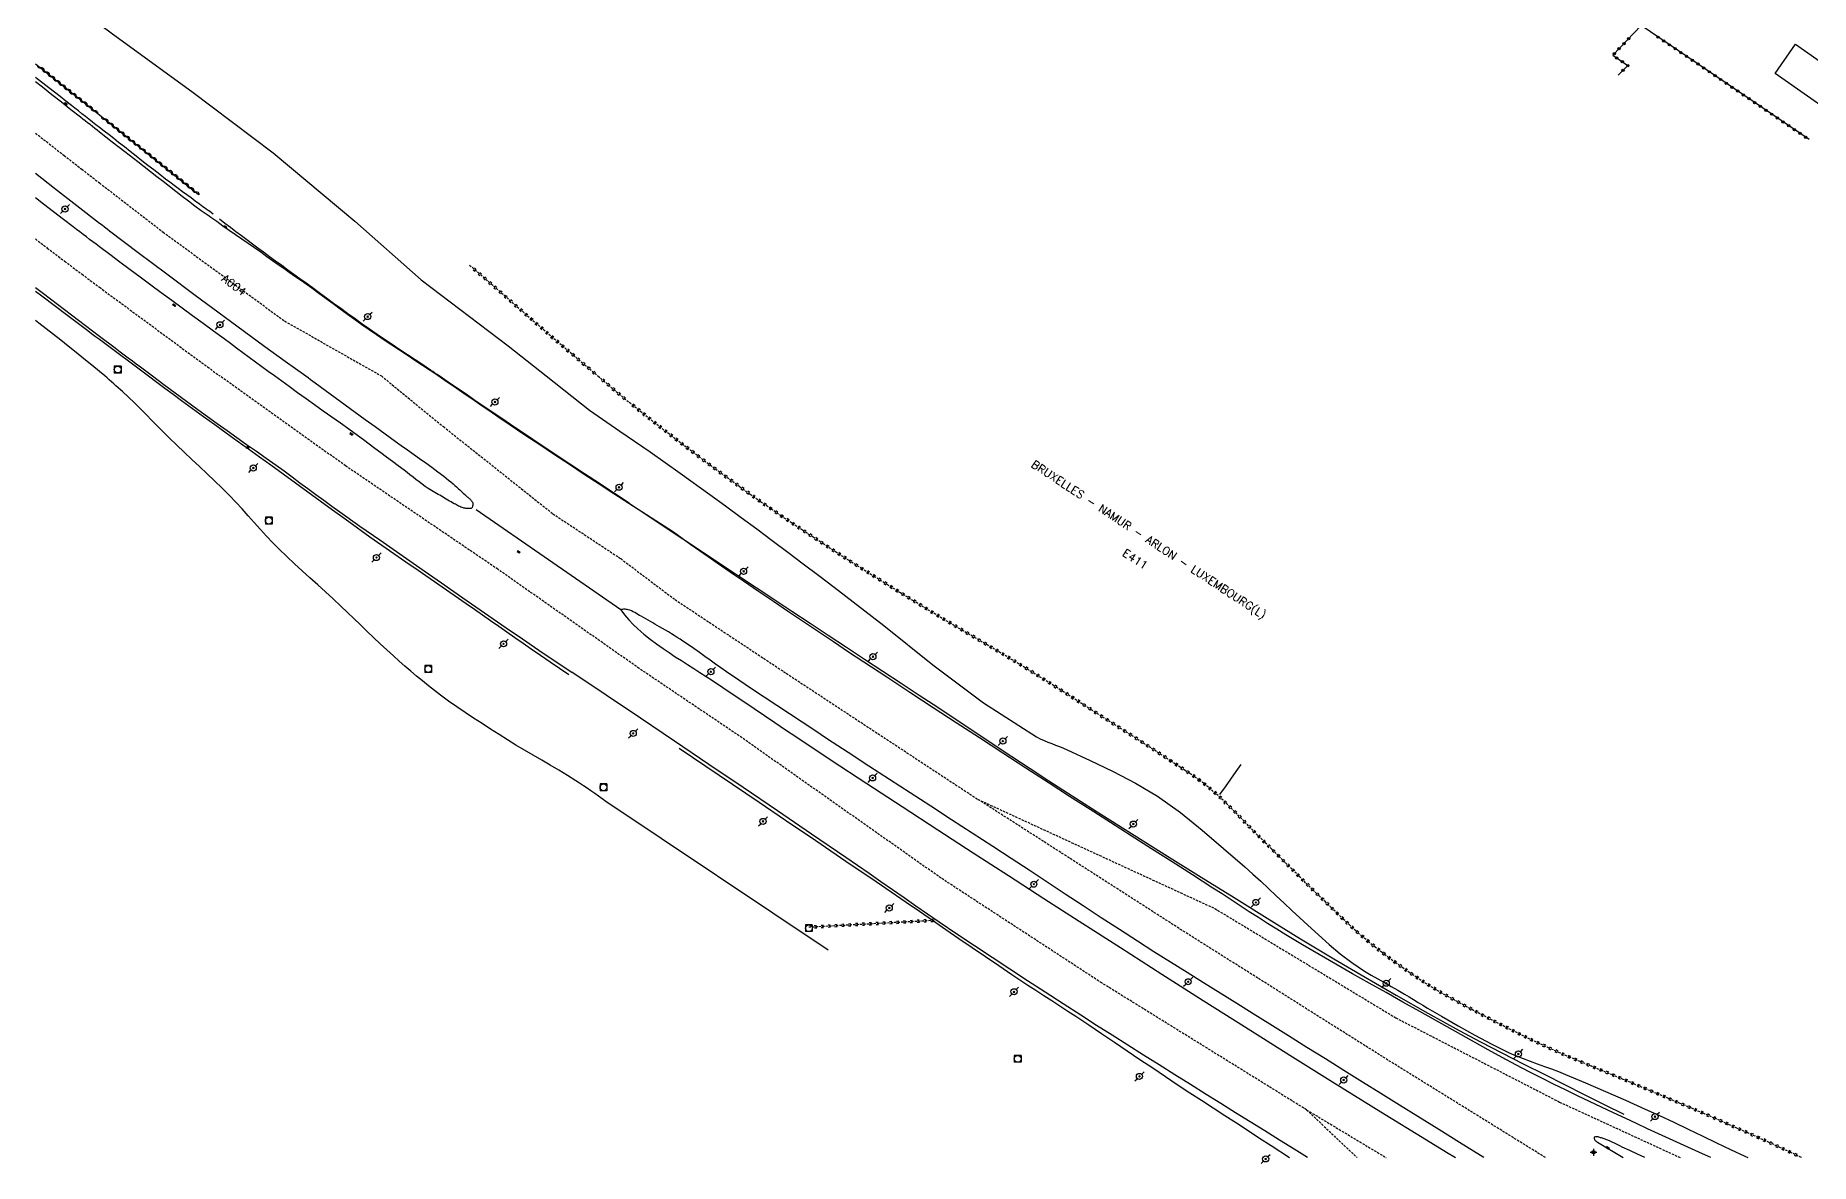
# Model space of a CAD drawing. Header units: millimetres. Extents: x 164000 to 165001, y 156999 to 158000.
# Drawn here: x 164000 to 164388.2, y 156998.7 to 157245.5 of the extents above; entities that cross this region are included whole.
import ezdxf
from ezdxf.enums import TextEntityAlignment as Align

# ---------------------------------------------------------------- set-up
doc = ezdxf.new("R2010")
doc.units = ezdxf.units.MM
doc.linetypes.add('DASHED', pattern=[0.75, 0.5, -0.25])
doc.layers.get('0').update_dxf_attribs({"linetype": 'CONTINUOUS'})
for name, color, linetype in [('W0001', 6, 'DASHED'), ('W0004', 5, 'CONTINUOUS'), ('W0008', 7, 'CONTINUOUS'), ('W0010', 4, 'CONTINUOUS'), ('W0101', 7, 'CONTINUOUS'), ('W0211', 2, 'CONTINUOUS'), ('W0214', 2, 'CONTINUOUS'), ('W0220', 5, 'DASHED'), ('W0310', 3, 'CONTINUOUS'), ('W0323', 7, 'CONTINUOUS'), ('W0401', 7, 'CONTINUOUS'), ('W0420', 7, 'CONTINUOUS'), ('W0473', 7, 'CONTINUOUS'), ('W0850', 7, 'CONTINUOUS'), ('W0853', 7, 'CONTINUOUS'), ('W0989', 7, 'CONTINUOUS'), ('W0990', 7, 'CONTINUOUS')]:
    doc.layers.add(name, color=color, linetype=linetype)
doc.styles.get("Standard").update_dxf_attribs({"font": 'romans.shx', "width": 0.85})

# ---------------------------------------------------------------- blocks, each defined once
blk = doc.blocks.new('T401')
for p, q in [((-0.3, 0.3), (0, 0.3)), ((-0.3, -0.25), (-0.3, 0.3)), ((-0.3, 0.15), (0, 0.15)), ((-0.3, 0), (0, 0)), ((0, 0.3), (0, -0.25)), ((-0.3, -0.15), (0, -0.15)), ((-0.3, -0.25), (-0.3, -0.3)), ((-0.3, -0.3), (0, -0.3)), ((0, -0.3), (0, -0.25))]:
    blk.add_line(p, q)
blk = doc.blocks.new('T420')
for p, q in [((0.75, 0.75), (-0.75, 0.75)), ((-0.75, 0.75), (-0.75, -0.75)), ((0.75, 0.75), (0.75, -0.75)), ((0.75, -0.75), (-0.75, -0.75))]:
    blk.add_line(p, q)
blk.add_ellipse((0, 0), major_axis=(-0.53, 0.53), ratio=1, start_param=3.926991, end_param=10.210176)
blk = doc.blocks.new('T473')
for p, q in [((-0.166667, 0.166667), (0.166667, -0.166667)), ((-0.166667, -0.166667), (0.166667, 0.166667)), ((0.500001, 0.500001), (1.000002, 1.000002)), ((-1.000002, -1.000002), (-0.500001, -0.500001))]:
    blk.add_line(p, q)
blk.add_ellipse((0, 0), major_axis=(0.471405, 0.471405), ratio=1, start_param=5.4977871438, end_param=11.780972451)
blk = doc.blocks.new('T850')
for p, q in [((-0.25, -0.15), (0, 0.32)), ((0, 0.32), (0.25, -0.15)), ((-0.25, -0.15), (0.25, -0.15))]:
    blk.add_line(p, q)
for major_axis in [(-0.106, 0.106), (-0.0354, 0.0354), (-0.0236, 0.0236)]:
    blk.add_ellipse((0, 0), major_axis=major_axis, ratio=1, start_param=3.926991, end_param=10.210176)
blk = doc.blocks.new('T853')
for p, q in [((-0.75, 0), (0.75, 0)), ((0, 0.75), (0, -0.75))]:
    blk.add_line(p, q)
blk.add_ellipse((0, 0), major_axis=(-0.265, 0.265), ratio=1, start_param=3.926991, end_param=10.210176)
blk = doc.blocks.new('t323o')
at = {"color": 0, "linetype": 'Continuous'}
for radius in [0.25, 0.15]:
    blk.add_circle((0, 0), radius, dxfattribs=at)
blk = doc.blocks.new('t310o')
at = {"color": 0, "linetype": 'Continuous'}
for centre, start, end in [((-0.5, 0.38), 216.8699, 323.1304), ((0.5, -0.37), 36.8699, 143.1303)]:
    blk.add_arc(centre, 0.625, start, end, dxfattribs=at)
blk = doc.blocks.new('t220o')
at = {"color": 0, "linetype": 'Continuous'}
for p, q in [((-0.25, 0.25), (0.25, 0.25)), ((-0.25, -0.25), (0.25, -0.25))]:
    blk.add_line(p, q, dxfattribs=at)

msp = doc.modelspace()

# ---------------------------------------------------------------- linework, layer by layer
at = {"layer": 'W0001'}
for points in [[(164000, 157224.12), (164002.38, 157222.27), (164006.25, 157219.25), (164010.12, 157216.24), (164014, 157213.23)], [(164014, 157213.23), (164027.9, 157202.48), (164054.47, 157183.03), (164075.64, 157171)], [(164000, 157200.97), (164002.58, 157198.99), (164006.37, 157196.11), (164010.18, 157193.25), (164014, 157190.4)], [(164014, 157190.4), (164037.63, 157172.97), (164040.33, 157171)], [(164277.98, 157010.45), (164233.18, 157038.21), (164198.06, 157061.13), (164153.89, 157092.26), (164132.02, 157107.01), (164101.09, 157128.71), (164067.83, 157151.31), (164040.33, 157171)], [(164075.64, 157171), (164089.21, 157159.91), (164113.14, 157140.86), (164127.99, 157131.04), (164139.86, 157122.08), (164163.57, 157106.36), (164206.09, 157078.38)], [(164206.09, 157078.38), (164257.89, 157054.5), (164297.48, 157030.58), (164333.3, 157012.15), (164359.7, 157000)], [(164330.21, 157000), (164294.56, 157022.09), (164250.71, 157049.74), (164206.09, 157078.38)], [(164277.98, 157010.45), (164289.03, 157000)], [(164277.98, 157010.45), (164295.36, 157000)]]:
    msp.add_lwpolyline(points, dxfattribs=at)
at = {"layer": 'W0004'}
for points in [[(164014, 157225.36), (164013.23, 157225.96), (164012.47, 157226.56), (164011.7, 157227.16), (164010.93, 157227.76), (164010.16, 157228.36), (164009.4, 157228.97), (164008.63, 157229.57), (164007.86, 157230.17), (164006.62, 157231.14), (164005.37, 157232.12), (164004.12, 157233.09), (164002.88, 157234.06), (164001.63, 157235.04), (164000.38, 157236.01), (164000, 157236.31)], [(164038.86, 157206.42), (164038.49, 157206.69), (164038.11, 157206.96), (164037.74, 157207.23), (164037.36, 157207.49), (164036.99, 157207.76), (164036.61, 157208.03), (164036.24, 157208.3), (164035.87, 157208.58), (164034.94, 157209.26), (164034.01, 157209.94), (164033.08, 157210.63), (164032.15, 157211.32), (164031.22, 157212.01), (164030.3, 157212.7), (164029.37, 157213.39), (164028.45, 157214.09), (164027.16, 157215.08), (164025.87, 157216.08), (164024.58, 157217.08), (164023.29, 157218.09), (164022.01, 157219.09), (164020.72, 157220.1), (164019.44, 157221.11), (164018.15, 157222.11), (164017.11, 157222.92), (164016.08, 157223.73), (164015.04, 157224.55), (164014, 157225.36)], [(164000, 157189.56), (164001.38, 157188.52), (164007.1, 157184.21), (164007.97, 157183.56), (164008.83, 157182.92), (164009.69, 157182.27), (164010.55, 157181.62), (164011.41, 157180.97), (164012.28, 157180.32), (164013.14, 157179.67), (164014, 157179.02)], [(164014, 157179.02), (164024.7, 157171)], [(164024.7, 157171), (164026.5, 157169.66), (164028.29, 157168.33), (164030.09, 157167), (164031.9, 157165.67), (164034.33, 157163.89), (164036.77, 157162.12), (164039.22, 157160.35), (164041.67, 157158.59), (164044.12, 157156.83), (164046.57, 157155.07), (164049.02, 157153.31), (164051.47, 157151.54), (164054.18, 157149.58), (164056.88, 157147.61), (164059.58, 157145.64), (164062.28, 157143.67), (164064.98, 157141.7), (164067.69, 157139.73), (164070.4, 157137.78), (164073.13, 157135.84), (164075.75, 157133.99), (164078.38, 157132.15), (164081.02, 157130.33), (164083.66, 157128.51), (164086.3, 157126.69), (164088.95, 157124.87), (164091.59, 157123.05), (164094.22, 157121.22), (164096, 157119.99), (164097.77, 157118.75), (164099.54, 157117.51), (164101.32, 157116.27), (164103.09, 157115.03), (164104.86, 157113.79), (164106.64, 157112.56), (164108.41, 157111.33), (164110.47, 157109.9), (164112.53, 157108.49), (164114.58, 157107.07), (164116.65, 157105.67)]]:
    msp.add_lwpolyline(points, dxfattribs=at)
at = {"layer": 'W0008'}
for points in [[(164014, 157224.35), (164013.48, 157224.76), (164012.96, 157225.16), (164012.44, 157225.57), (164011.92, 157225.98), (164011.4, 157226.39), (164010.88, 157226.8), (164010.36, 157227.2), (164009.84, 157227.61), (164007.75, 157229.25), (164005.67, 157230.89), (164003.59, 157232.53), (164001.51, 157234.17), (164000, 157235.36)], [(164039.66, 157204.77), (164039.23, 157205.06), (164038.8, 157205.35), (164038.37, 157205.64), (164037.95, 157205.93), (164037.52, 157206.23), (164037.1, 157206.53), (164036.68, 157206.83), (164036.26, 157207.13), (164034.85, 157208.17), (164033.45, 157209.22), (164032.06, 157210.29), (164030.67, 157211.36), (164029.29, 157212.43), (164027.91, 157213.51), (164026.53, 157214.59), (164025.15, 157215.66), (164022.35, 157217.82), (164019.57, 157220), (164016.78, 157222.17), (164014, 157224.35)], [(164088.04, 157171), (164087.61, 157171.3), (164087.17, 157171.59), (164086.74, 157171.89), (164086.3, 157172.18), (164084.63, 157173.3), (164082.96, 157174.41), (164081.28, 157175.52), (164079.61, 157176.62), (164077.93, 157177.73), (164076.26, 157178.84), (164074.6, 157179.97), (164072.95, 157181.11), (164071.37, 157182.22), (164069.79, 157183.35), (164068.22, 157184.48), (164066.66, 157185.62), (164065.1, 157186.77), (164063.54, 157187.91), (164061.98, 157189.05), (164060.42, 157190.19), (164059.2, 157191.07), (164057.98, 157191.93), (164056.74, 157192.78), (164055.51, 157193.63), (164054.28, 157194.48), (164053.05, 157195.34), (164051.83, 157196.21), (164050.62, 157197.09), (164049.26, 157198.07), (164047.89, 157199.03), (164046.51, 157199.97), (164045.12, 157200.91), (164043.74, 157201.85), (164042.36, 157202.8), (164041, 157203.77), (164039.66, 157204.77)], [(164000, 157190.36), (164001.77, 157189.02), (164004.82, 157186.69), (164007.88, 157184.37), (164010.94, 157182.04), (164014, 157179.72)], [(164014, 157179.72), (164015.13, 157178.86), (164016.27, 157178.01), (164017.4, 157177.15), (164018.54, 157176.29), (164019.42, 157175.63), (164020.3, 157174.97), (164021.18, 157174.31), (164022.05, 157173.65), (164022.93, 157172.98), (164023.81, 157172.32), (164024.69, 157171.66), (164025.57, 157171)], [(164025.57, 157171), (164028.04, 157169.15), (164030.52, 157167.3), (164033, 157165.46), (164035.49, 157163.63), (164037.62, 157162.1), (164039.75, 157160.57), (164041.89, 157159.06), (164044.04, 157157.55), (164046.18, 157156.04), (164048.33, 157154.53), (164050.46, 157153.02), (164052.6, 157151.49), (164054.35, 157150.22), (164056.1, 157148.94), (164057.84, 157147.65), (164059.58, 157146.37), (164061.33, 157145.08), (164063.07, 157143.8), (164064.82, 157142.52), (164066.58, 157141.26), (164070.93, 157138.17), (164075.3, 157135.12), (164079.68, 157132.08), (164084.05, 157129.03), (164088.76, 157125.74), (164093.48, 157122.45), (164098.2, 157119.17), (164102.93, 157115.9), (164106.5, 157113.46), (164110.08, 157111.03), (164113.67, 157108.61), (164117.26, 157106.2)], [(164129.77, 157143.07), (164126.51, 157145.19), (164123.26, 157147.33), (164120.01, 157149.46), (164116.76, 157151.61), (164113.52, 157153.76), (164110.29, 157155.91), (164107.05, 157158.07), (164103.82, 157160.24), (164101.84, 157161.57), (164099.87, 157162.91), (164097.9, 157164.26), (164095.93, 157165.61), (164093.96, 157166.96), (164091.99, 157168.31), (164090.02, 157169.66), (164088.04, 157171)], [(164139.5, 157136.8), (164129.77, 157143.07)], [(164366.42, 157000), (164364.56, 157000.83), (164362.15, 157001.91), (164359.75, 157003), (164357.35, 157004.1), (164354.95, 157005.2), (164352.55, 157006.31), (164350.16, 157007.43), (164347.77, 157008.55), (164345.13, 157009.79), (164342.5, 157011.04), (164339.86, 157012.28), (164337.23, 157013.54), (164334.61, 157014.8), (164331.99, 157016.09), (164329.39, 157017.39), (164326.79, 157018.72), (164323.75, 157020.31), (164320.72, 157021.93), (164317.71, 157023.57), (164314.7, 157025.24), (164311.7, 157026.91), (164308.71, 157028.6), (164305.72, 157030.28), (164302.72, 157031.96), (164299.05, 157034.03), (164295.37, 157036.09), (164291.69, 157038.15), (164288.02, 157040.22), (164284.36, 157042.31), (164280.71, 157044.42), (164277.07, 157046.56), (164273.46, 157048.73), (164271.44, 157049.97), (164269.43, 157051.23), (164267.44, 157052.51), (164265.45, 157053.8), (164263.46, 157055.09), (164261.48, 157056.39), (164259.5, 157057.68), (164257.5, 157058.97), (164253.03, 157061.83), (164248.55, 157064.7), (164244.07, 157067.56), (164239.59, 157070.42), (164235.11, 157073.28), (164230.64, 157076.15), (164226.16, 157079.02), (164221.7, 157081.91), (164216.61, 157085.2), (164211.53, 157088.5), (164206.45, 157091.8), (164201.38, 157095.11), (164196.3, 157098.43), (164191.24, 157101.75), (164186.18, 157105.08), (164181.12, 157108.42), (164177.82, 157110.61), (164174.53, 157112.81), (164171.23, 157115), (164167.94, 157117.2), (164164.65, 157119.41), (164161.37, 157121.63), (164158.09, 157123.85), (164154.82, 157126.08), (164152.9, 157127.41), (164150.97, 157128.73), (164149.05, 157130.07), (164147.14, 157131.4), (164145.22, 157132.75), (164143.31, 157134.09), (164141.4, 157135.44), (164139.5, 157136.8)], [(164278.2, 157000), (164275.27, 157001.84), (164272.07, 157003.84), (164268.86, 157005.83), (164265.65, 157007.82), (164262.45, 157009.81), (164259.25, 157011.81), (164256.05, 157013.81), (164252.62, 157015.97), (164249.18, 157018.12), (164245.74, 157020.27), (164242.31, 157022.43), (164238.88, 157024.59), (164235.46, 157026.76), (164232.04, 157028.94), (164228.62, 157031.13), (164224.73, 157033.65), (164220.84, 157036.17), (164216.95, 157038.7), (164213.07, 157041.24), (164209.2, 157043.79), (164205.33, 157046.35), (164201.48, 157048.92), (164197.63, 157051.51), (164195.06, 157053.26), (164192.49, 157055.02), (164189.94, 157056.8), (164187.39, 157058.58), (164184.84, 157060.36), (164182.29, 157062.14), (164179.74, 157063.92), (164177.18, 157065.68), (164169.71, 157070.78), (164162.24, 157075.87), (164154.76, 157080.95), (164147.28, 157086.02), (164139.78, 157091.08), (164132.28, 157096.13), (164124.77, 157101.17), (164117.26, 157106.2)], [(164351.96, 157000), (164350.33, 157000.77), (164348.67, 157001.55), (164347.01, 157002.32), (164346.45, 157002.58), (164345.89, 157002.85), (164345.34, 157003.13), (164344.78, 157003.4), (164344.22, 157003.67), (164343.64, 157003.91), (164343.05, 157004.12), (164342.45, 157004.3), (164342.28, 157004.36), (164342.1, 157004.42), (164341.92, 157004.48), (164341.74, 157004.53), (164341.54, 157004.56), (164341.34, 157004.57), (164341.13, 157004.54), (164340.94, 157004.47), (164340.9, 157004.44), (164340.88, 157004.4), (164340.86, 157004.36), (164340.86, 157004.32), (164340.87, 157004.18), (164340.91, 157004.05), (164340.97, 157003.93), (164341.05, 157003.83), (164341.17, 157003.69), (164341.31, 157003.57), (164341.47, 157003.48), (164341.63, 157003.41)], [(164341.63, 157003.41), (164347.24, 157000)]]:
    msp.add_lwpolyline(points, dxfattribs=at)
at = {"layer": 'W0010'}
for points in [[(164000, 157215.36), (164004.13, 157212.12), (164009.06, 157208.28), (164014, 157204.46)], [(164014, 157199.26), (164013.28, 157199.8), (164012.56, 157200.35), (164011.84, 157200.89), (164011.12, 157201.43), (164010.41, 157201.98), (164009.69, 157202.52), (164008.97, 157203.07), (164008.26, 157203.61), (164006.09, 157205.26), (164003.93, 157206.92), (164001.78, 157208.59), (164000, 157209.96)], [(164014, 157204.46), (164014.55, 157204.03), (164015.11, 157203.61), (164015.66, 157203.19), (164016.21, 157202.76), (164022.44, 157198.03), (164028.69, 157193.33), (164034.95, 157188.66), (164041.23, 157184), (164045.69, 157180.73), (164050.15, 157177.48), (164054.62, 157174.24), (164059.09, 157171)], [(164088.31, 157171), (164087.83, 157171.33), (164087.35, 157171.65), (164086.87, 157171.98), (164086.38, 157172.3), (164084.72, 157173.42), (164083.04, 157174.53), (164081.37, 157175.64), (164079.69, 157176.74), (164078.02, 157177.85), (164076.35, 157178.97), (164074.69, 157180.09), (164073.04, 157181.23), (164071.45, 157182.35), (164069.88, 157183.47), (164068.31, 157184.6), (164066.75, 157185.74), (164065.19, 157186.89), (164063.63, 157188.03), (164062.07, 157189.18), (164060.51, 157190.32), (164059.17, 157191.28), (164057.84, 157192.25), (164056.5, 157193.21), (164055.17, 157194.18), (164053.84, 157195.14), (164052.51, 157196.11), (164051.18, 157197.08), (164049.85, 157198.06), (164048.64, 157198.95), (164047.43, 157199.85), (164046.23, 157200.75), (164045.02, 157201.66), (164043.82, 157202.56), (164042.62, 157203.47), (164041.42, 157204.38), (164040.22, 157205.29)], [(164052.25, 157171), (164050.87, 157172.01), (164049.49, 157173.02), (164048.12, 157174.03), (164046.74, 157175.05), (164045.37, 157176.06), (164043.99, 157177.08), (164042.62, 157178.09), (164041.24, 157179.1), (164038.95, 157180.79), (164036.66, 157182.47), (164034.37, 157184.15), (164032.07, 157185.83), (164029.78, 157187.52), (164027.49, 157189.21), (164025.21, 157190.9), (164022.92, 157192.59), (164020.69, 157194.25), (164018.46, 157195.92), (164016.23, 157197.59), (164014, 157199.26)], [(164095.3, 157142.04), (164095.13, 157142.01), (164094.96, 157141.99), (164094.79, 157141.98), (164094.62, 157141.98), (164094.49, 157141.98), (164094.35, 157141.99), (164094.22, 157142.01), (164094.08, 157142.03), (164093.95, 157142.05), (164093.82, 157142.08), (164093.68, 157142.11), (164093.55, 157142.14), (164093.29, 157142.23), (164093.04, 157142.33), (164092.79, 157142.43), (164092.54, 157142.55), (164092.3, 157142.67), (164092.06, 157142.79), (164091.82, 157142.92), (164091.58, 157143.04), (164091.22, 157143.24), (164090.87, 157143.43), (164090.52, 157143.64), (164090.17, 157143.85), (164089.82, 157144.06), (164089.48, 157144.27), (164089.13, 157144.48), (164088.78, 157144.68), (164088.42, 157144.89), (164088.05, 157145.1), (164087.69, 157145.3), (164087.32, 157145.51), (164086.96, 157145.72), (164086.6, 157145.93), (164086.24, 157146.15), (164085.89, 157146.38), (164085.21, 157146.84), (164084.53, 157147.33), (164083.87, 157147.82), (164083.21, 157148.33), (164082.56, 157148.84), (164081.9, 157149.35), (164081.25, 157149.86), (164080.59, 157150.36), (164079.32, 157151.31), (164078.05, 157152.27), (164076.78, 157153.22), (164075.51, 157154.18), (164074.24, 157155.13), (164072.97, 157156.08), (164071.7, 157157.03), (164070.42, 157157.97), (164068.56, 157159.33), (164066.69, 157160.67), (164064.81, 157162), (164062.93, 157163.33), (164061.05, 157164.66), (164059.18, 157166), (164057.3, 157167.33), (164055.44, 157168.68), (164054.64, 157169.26), (164053.84, 157169.84), (164053.05, 157170.42), (164052.25, 157171)], [(164059.09, 157171), (164059.61, 157170.63), (164060.12, 157170.25), (164060.64, 157169.87), (164061.16, 157169.5), (164063.35, 157167.9), (164065.54, 157166.3), (164067.72, 157164.71), (164069.91, 157163.11), (164072.1, 157161.51), (164074.29, 157159.91), (164076.48, 157158.32), (164078.68, 157156.72), (164080, 157155.77), (164081.33, 157154.82), (164082.67, 157153.87), (164084, 157152.93), (164085.33, 157151.98), (164086.65, 157151.02), (164087.97, 157150.05), (164089.27, 157149.07), (164089.79, 157148.66), (164090.31, 157148.24), (164090.82, 157147.82), (164091.32, 157147.39), (164091.69, 157147.07), (164092.06, 157146.73), (164092.43, 157146.4), (164092.79, 157146.06), (164093.15, 157145.72), (164093.51, 157145.38), (164093.87, 157145.04), (164094.24, 157144.7), (164094.38, 157144.58), (164094.52, 157144.46), (164094.67, 157144.35), (164094.81, 157144.23), (164094.96, 157144.11), (164095.1, 157143.98), (164095.23, 157143.85), (164095.35, 157143.7), (164095.45, 157143.55), (164095.55, 157143.39), (164095.63, 157143.21), (164095.66, 157143.01), (164095.65, 157142.75), (164095.58, 157142.49), (164095.46, 157142.25), (164095.3, 157142.04)], [(164129.85, 157143.19), (164126.59, 157145.32), (164123.34, 157147.45), (164120.09, 157149.59), (164116.85, 157151.73), (164113.61, 157153.88), (164110.37, 157156.04), (164107.14, 157158.2), (164103.9, 157160.36), (164101.95, 157161.68), (164100, 157163.01), (164098.05, 157164.34), (164096.1, 157165.67), (164094.15, 157167.01), (164092.21, 157168.34), (164090.26, 157169.67), (164088.31, 157171)], [(164127.99, 157119.87), (164096.34, 157141.71)], [(164129.85, 157143.19), (164137.74, 157137.93), (164145.64, 157132.67), (164153.54, 157127.42), (164161.45, 157122.18), (164165.43, 157119.55), (164169.4, 157116.93), (164173.38, 157114.3), (164177.36, 157111.68), (164181.33, 157109.06), (164185.31, 157106.44), (164189.29, 157103.82), (164193.27, 157101.2), (164197.32, 157098.52), (164201.36, 157095.84), (164205.41, 157093.15), (164209.45, 157090.46), (164213.5, 157087.78), (164217.55, 157085.11), (164221.61, 157082.45), (164225.69, 157079.81), (164232.96, 157075.15), (164240.27, 157070.54), (164247.59, 157065.95), (164254.92, 157061.38), (164262.16, 157056.87), (164269.39, 157052.36), (164276.66, 157047.9), (164283.96, 157043.5), (164290.76, 157039.49), (164297.6, 157035.52), (164304.46, 157031.62), (164311.38, 157027.8), (164316.02, 157025.32), (164320.69, 157022.91), (164325.38, 157020.54), (164330.07, 157018.16), (164334.38, 157015.98), (164338.7, 157013.81), (164343.03, 157011.65), (164347.36, 157009.5)], [(164316.71, 157000), (164315.99, 157000.45), (164311.43, 157003.29), (164306.88, 157006.12), (164302.32, 157008.96), (164298.27, 157011.49), (164294.23, 157014.01), (164290.18, 157016.53), (164286.13, 157019.06), (164282.09, 157021.58), (164278.05, 157024.11), (164274, 157026.64), (164269.96, 157029.17), (164266.33, 157031.43), (164262.71, 157033.69), (164259.08, 157035.95), (164255.45, 157038.21), (164251.83, 157040.47), (164248.21, 157042.75), (164244.6, 157045.03), (164241, 157047.33), (164237.03, 157049.89), (164233.07, 157052.46), (164229.11, 157055.05), (164225.17, 157057.65), (164221.23, 157060.25), (164217.29, 157062.85), (164213.34, 157065.45), (164209.39, 157068.03), (164204.87, 157070.98), (164200.35, 157073.92), (164195.83, 157076.86), (164191.3, 157079.79), (164186.78, 157082.73), (164182.26, 157085.67), (164177.74, 157088.62), (164173.23, 157091.58), (164170.46, 157093.41), (164167.68, 157095.23), (164164.91, 157097.06), (164162.14, 157098.89), (164159.37, 157100.72), (164156.61, 157102.57), (164153.85, 157104.43), (164151.11, 157106.29), (164149.91, 157107.12), (164148.72, 157107.96), (164147.54, 157108.81), (164146.36, 157109.66), (164145.18, 157110.51), (164143.99, 157111.35), (164142.8, 157112.18), (164141.59, 157112.99), (164140.96, 157113.4), (164140.33, 157113.81), (164139.69, 157114.21), (164139.06, 157114.6), (164138.42, 157114.99), (164137.78, 157115.38), (164137.13, 157115.76), (164136.49, 157116.14), (164135.99, 157116.44), (164135.48, 157116.73), (164134.98, 157117.02), (164134.47, 157117.31), (164133.96, 157117.59), (164133.46, 157117.87), (164132.94, 157118.15), (164132.43, 157118.43), (164132.08, 157118.62), (164131.74, 157118.83), (164131.4, 157119.03), (164131.06, 157119.24), (164130.71, 157119.43), (164130.34, 157119.61), (164129.97, 157119.76), (164129.58, 157119.87), (164129.38, 157119.91), (164129.18, 157119.94), (164128.98, 157119.96), (164128.78, 157119.96), (164128.58, 157119.96), (164128.38, 157119.94), (164128.19, 157119.91), (164127.99, 157119.87)], [(164127.99, 157119.87), (164128.84, 157118.75), (164129.74, 157117.68), (164130.7, 157116.65), (164131.7, 157115.66), (164133.02, 157114.51), (164134.41, 157113.44), (164135.83, 157112.41), (164137.26, 157111.4), (164138.58, 157110.49), (164139.91, 157109.59), (164141.26, 157108.72), (164142.61, 157107.85), (164143.97, 157106.99), (164145.32, 157106.13), (164146.67, 157105.26), (164148.02, 157104.38), (164150.31, 157102.86), (164152.6, 157101.32), (164154.88, 157099.78), (164157.16, 157098.24), (164159.44, 157096.7), (164161.72, 157095.16), (164164, 157093.62), (164166.29, 157092.1), (164174.04, 157086.97), (164181.8, 157081.87), (164189.57, 157076.79), (164197.35, 157071.71), (164205.06, 157066.7), (164212.79, 157061.69), (164220.52, 157056.7), (164228.26, 157051.73), (164237.28, 157045.94), (164246.31, 157040.16), (164255.35, 157034.39), (164264.4, 157028.66), (164274.32, 157022.42), (164284.26, 157016.21), (164294.22, 157010.02), (164304.19, 157003.87), (164308.6, 157001.18), (164310.55, 157000)], [(164140.75, 157089.55), (164146.58, 157085.63), (164152.41, 157081.71), (164158.23, 157077.78), (164164.05, 157073.84), (164170.65, 157069.36), (164177.24, 157064.88), (164183.83, 157060.39), (164190.42, 157055.89), (164193.31, 157053.91), (164196.19, 157051.92), (164199.08, 157049.93), (164201.96, 157047.94), (164204.85, 157045.95), (164207.74, 157043.97), (164210.64, 157042), (164213.55, 157040.04), (164215.29, 157038.89), (164217.03, 157037.74), (164218.78, 157036.61), (164220.54, 157035.47), (164222.29, 157034.34), (164224.04, 157033.21), (164225.79, 157032.07), (164227.53, 157030.92), (164230.34, 157029.05), (164233.14, 157027.17), (164235.94, 157025.28), (164238.73, 157023.39), (164241.53, 157021.5), (164244.32, 157019.62), (164247.13, 157017.74), (164249.93, 157015.87), (164252.47, 157014.2), (164255, 157012.54), (164257.54, 157010.89), (164260.08, 157009.24), (164262.63, 157007.59), (164265.17, 157005.94), (164267.71, 157004.29), (164270.24, 157002.63), (164274.21, 157000)]]:
    msp.add_lwpolyline(points, dxfattribs=at)
at = {"layer": 'W0101'}
msp.add_lwpolyline([(164404.49, 157236.65), (164396.82, 157225.71), (164380.45, 157237.19), (164384.92, 157243.56), (164396.2, 157235.65), (164399.4, 157240.22)], close=True, dxfattribs=at)
at = {"layer": 'W0211'}
for points in [[(164014, 157248), (164016.83, 157245.83), (164034.16, 157233.27), (164051.96, 157219.83), (164069.82, 157204.87), (164084.35, 157192.06), (164103.4, 157177.6), (164111.71, 157171)], [(164111.71, 157171), (164121.18, 157163.49)], [(164121.18, 157163.49), (164127.81, 157158.96), (164134.4, 157154.38), (164140.95, 157149.75), (164147.48, 157145.07), (164150.9, 157142.58), (164154.32, 157140.06), (164157.72, 157137.53), (164161.11, 157134.98), (164164.5, 157132.44), (164167.88, 157129.89), (164171.28, 157127.34), (164174.68, 157124.81), (164185.53, 157116.42), (164196.27, 157107.8), (164207.3, 157099.49), (164218.92, 157092.07), (164219.73, 157091.64), (164220.56, 157091.25), (164221.4, 157090.9), (164222.25, 157090.57), (164223.1, 157090.25), (164223.95, 157089.93), (164224.79, 157089.59), (164225.62, 157089.21), (164230.64, 157086.87), (164235.65, 157084.48), (164240.58, 157081.92), (164245.35, 157079.05), (164250.38, 157075.49), (164255.17, 157071.63), (164259.82, 157067.61), (164264.44, 157063.58), (164266.2, 157062.03), (164267.94, 157060.46), (164269.66, 157058.86), (164271.36, 157057.25), (164273.06, 157055.63), (164274.77, 157054.03), (164276.5, 157052.44), (164278.24, 157050.87), (164280.59, 157048.76), (164282.94, 157046.66), (164285.35, 157044.61), (164287.86, 157042.68), (164289.24, 157041.73), (164290.66, 157040.82), (164292.1, 157039.95), (164293.55, 157039.11), (164295.01, 157038.29), (164296.47, 157037.46), (164297.93, 157036.63), (164299.38, 157035.78), (164300.38, 157035.17), (164301.39, 157034.56), (164302.4, 157033.95), (164303.4, 157033.34), (164304.41, 157032.73), (164305.42, 157032.12), (164306.44, 157031.52), (164307.46, 157030.94), (164311.12, 157028.85), (164314.79, 157026.79), (164318.5, 157024.8), (164322.29, 157022.95), (164323.81, 157022.29), (164325.34, 157021.67), (164326.88, 157021.08), (164328.44, 157020.52), (164329.99, 157019.96), (164331.54, 157019.4), (164333.09, 157018.81), (164334.63, 157018.2), (164339.01, 157016.37), (164343.37, 157014.49), (164347.71, 157012.57), (164352.04, 157010.62), (164355.17, 157009.18), (164358.29, 157007.72), (164361.4, 157006.24), (164364.51, 157004.74), (164367.61, 157003.25), (164370.72, 157001.76), (164373.84, 157000.29), (164374.45, 157000)], [(164263.59, 157085.98), (164262.54, 157084.45), (164261.37, 157082.76), (164260.17, 157081.1), (164258.96, 157079.44)]]:
    msp.add_lwpolyline(points, dxfattribs=at)
at = {"layer": 'W0214'}
for points in [[(164014, 157171.97), (164012.3, 157173.37), (164010.59, 157174.77), (164008.88, 157176.16), (164007.16, 157177.54), (164005.57, 157178.81), (164003.97, 157180.08), (164002.36, 157181.33), (164000.74, 157182.57), (164000, 157183.14)], [(164015.15, 157171), (164014, 157171.97)], [(164124.71, 157077.91), (164123.91, 157078.51), (164123.1, 157079.09), (164122.29, 157079.67), (164121.47, 157080.24), (164120.65, 157080.81), (164119.82, 157081.36), (164118.99, 157081.92), (164118.16, 157082.46), (164116.32, 157083.62), (164114.46, 157084.75), (164112.59, 157085.85), (164110.7, 157086.95), (164108.82, 157088.03), (164106.95, 157089.13), (164105.08, 157090.25), (164103.23, 157091.4), (164101.37, 157092.58), (164099.51, 157093.76), (164097.66, 157094.95), (164095.81, 157096.15), (164093.97, 157097.37), (164092.15, 157098.62), (164090.35, 157099.89), (164088.57, 157101.19), (164087.23, 157102.2), (164085.92, 157103.23), (164084.61, 157104.29), (164083.33, 157105.35), (164082.05, 157106.44), (164080.78, 157107.53), (164079.52, 157108.63), (164078.27, 157109.74), (164076.8, 157111.06), (164075.35, 157112.41), (164073.92, 157113.78), (164072.49, 157115.16), (164071.07, 157116.54), (164069.65, 157117.92), (164068.23, 157119.29), (164066.79, 157120.65), (164065.11, 157122.21), (164063.41, 157123.75), (164061.71, 157125.28), (164060, 157126.81), (164058.3, 157128.35), (164056.62, 157129.9), (164054.95, 157131.48), (164053.31, 157133.08), (164051.91, 157134.51), (164050.54, 157135.97), (164049.19, 157137.44), (164047.85, 157138.93), (164046.51, 157140.43), (164045.17, 157141.91), (164043.81, 157143.37), (164042.42, 157144.82), (164040.8, 157146.43), (164039.17, 157148.03), (164037.52, 157149.61), (164035.86, 157151.17), (164034.2, 157152.74), (164032.54, 157154.3), (164030.89, 157155.87), (164029.24, 157157.46), (164027.97, 157158.72), (164026.7, 157159.99), (164025.45, 157161.27), (164024.19, 157162.56), (164022.93, 157163.83), (164021.66, 157165.1), (164020.37, 157166.34), (164019.05, 157167.57), (164018.57, 157168), (164018.09, 157168.44), (164017.6, 157168.87), (164017.12, 157169.3), (164016.63, 157169.73), (164016.13, 157170.15), (164015.64, 157170.58), (164015.15, 157171)], [(164173.38, 157045.39), (164124.71, 157077.91)]]:
    msp.add_lwpolyline(points, dxfattribs=at)
at = {"layer": 'W0220'}
for points in [[(164094.9, 157195.26), (164096.74, 157193.68), (164099.62, 157191.18), (164102.48, 157188.66), (164105.34, 157186.14), (164108.21, 157183.63), (164111.09, 157181.14), (164114.07, 157178.61), (164117.04, 157176.07), (164120.02, 157173.53), (164123, 157171)], [(164123, 157171), (164129.59, 157165.4)], [(164386.19, 157000), (164386.18, 157000.01), (164383.85, 157001.13), (164381.51, 157002.23), (164379.17, 157003.3), (164376.82, 157004.36), (164374.46, 157005.41), (164372.1, 157006.45), (164369.74, 157007.5), (164367.23, 157008.61), (164364.72, 157009.7), (164362.2, 157010.79), (164359.67, 157011.86), (164357.15, 157012.93), (164354.62, 157014), (164352.09, 157015.07), (164349.56, 157016.14), (164347.24, 157017.12), (164344.92, 157018.08), (164342.59, 157019.03), (164340.26, 157019.98), (164337.94, 157020.95), (164335.62, 157021.93), (164333.31, 157022.93), (164331.02, 157023.96), (164328.92, 157024.94), (164326.83, 157025.93), (164324.76, 157026.94), (164322.69, 157027.97), (164320.62, 157029.01), (164318.57, 157030.07), (164316.52, 157031.14), (164314.48, 157032.22), (164313.1, 157032.95), (164311.73, 157033.69), (164310.37, 157034.43), (164309, 157035.18), (164307.65, 157035.94), (164306.3, 157036.73), (164304.97, 157037.53), (164303.66, 157038.36), (164302.09, 157039.39), (164300.54, 157040.44), (164299, 157041.51), (164297.48, 157042.61), (164295.97, 157043.72), (164294.48, 157044.86), (164293.01, 157046.02), (164291.55, 157047.2), (164290.15, 157048.39), (164288.77, 157049.6), (164287.41, 157050.84), (164286.07, 157052.1), (164284.74, 157053.37), (164283.42, 157054.65), (164282.1, 157055.93), (164280.78, 157057.2), (164279.27, 157058.66), (164277.77, 157060.12), (164276.28, 157061.59), (164274.8, 157063.07), (164273.32, 157064.55), (164271.83, 157066.03), (164270.35, 157067.5), (164268.85, 157068.97), (164267.33, 157070.5), (164265.82, 157072.04), (164264.32, 157073.59), (164262.81, 157075.13), (164261.29, 157076.66), (164259.73, 157078.17), (164258.14, 157079.63), (164256.5, 157081.04), (164255.52, 157081.82), (164254.51, 157082.58), (164253.48, 157083.3), (164252.44, 157084.01), (164251.4, 157084.71), (164250.35, 157085.39), (164249.3, 157086.08), (164248.25, 157086.78), (164246.38, 157088.02), (164244.51, 157089.25), (164242.62, 157090.48), (164240.73, 157091.69), (164238.84, 157092.9), (164236.95, 157094.1), (164235.05, 157095.31), (164233.16, 157096.52), (164231.07, 157097.86), (164228.99, 157099.2), (164226.9, 157100.55), (164224.82, 157101.89), (164222.73, 157103.22), (164220.63, 157104.55), (164218.53, 157105.87), (164216.42, 157107.18), (164213.74, 157108.82), (164211.05, 157110.44), (164208.35, 157112.04), (164205.64, 157113.63), (164202.93, 157115.22), (164200.23, 157116.82), (164197.53, 157118.43), (164194.85, 157120.06), (164192.02, 157121.8), (164189.19, 157123.54), (164186.37, 157125.29), (164183.55, 157127.05), (164180.74, 157128.82), (164177.94, 157130.6), (164175.15, 157132.4), (164172.37, 157134.21), (164170.05, 157135.74), (164167.73, 157137.27), (164165.42, 157138.81), (164163.12, 157140.36), (164160.83, 157141.92), (164158.55, 157143.5), (164156.28, 157145.1), (164154.02, 157146.72), (164150.91, 157148.98), (164147.82, 157151.26), (164144.74, 157153.57), (164141.68, 157155.89), (164138.63, 157158.24), (164135.6, 157160.61), (164132.58, 157162.99), (164129.59, 157165.4)], [(164196.53, 157051.88), (164169.09, 157050.38)]]:
    msp.add_lwpolyline(points, dxfattribs=at)
at = {"layer": 'W0310'}
for points in [[(164000, 157239.32), (164014, 157228.1)], [(164014, 157228.1), (164035.68, 157210.73)]]:
    msp.add_lwpolyline(points, dxfattribs=at)
at = {"layer": 'W0323'}
for points in [[(164354.6, 157256.64), (164355.44, 157256.03), (164351.13, 157247.65), (164344.96, 157241.15), (164348.25, 157238.93), (164346.12, 157236.78)], [(164387.88, 157222.71), (164351.13, 157247.65)]]:
    msp.add_lwpolyline(points, dxfattribs=at)

# ---------------------------------------------------------------- block references
at = {"layer": 'W0220'}
for p, rotation in [((164096.04, 157194.28), 319.5173494828946), ((164097.18, 157193.31), 318.9319278635544), ((164098.31, 157192.32), 318.9319278635544), ((164099.44, 157191.33), 318.9319278635544), ((164100.57, 157190.34), 318.6303086537781), ((164101.69, 157189.35), 318.6303086537781), ((164102.82, 157188.36), 318.612651872028), ((164103.94, 157187.37), 318.612651872028), ((164105.07, 157186.38), 318.612651872028), ((164106.2, 157185.39), 318.8192071295404), ((164107.32, 157184.4), 318.8192071295404), ((164108.46, 157183.42), 319.2499559936047), ((164109.59, 157182.44), 319.2499559936047), ((164110.73, 157181.46), 319.2499559936047), ((164111.87, 157180.48), 319.5249283035866), ((164113.01, 157179.51), 319.5249283035866), ((164114.15, 157178.53), 319.5510756879272), ((164115.29, 157177.56), 319.5510756879272), ((164116.43, 157176.59), 319.5510756879272), ((164117.57, 157175.62), 319.5767811048469), ((164118.72, 157174.64), 319.5767811048469), ((164119.86, 157173.67), 319.5767811048469), ((164121, 157172.7), 319.6020445539478), ((164122.14, 157171.73), 319.6020445539478), ((164124.14, 157170.03), 319.6443182862656), ((164125.28, 157169.06), 319.6443182862656), ((164126.42, 157168.09), 319.6443182862656), ((164127.57, 157167.11), 319.6443182862656), ((164128.71, 157166.14), 319.6443182862656), ((164130.76, 157164.46), 141.2379382592744), ((164131.93, 157163.52), 141.2379382592744), ((164133.1, 157162.59), 141.6302945422968), ((164134.27, 157161.66), 141.6302945422968), ((164135.45, 157160.72), 141.6302945422968), ((164136.63, 157159.8), 142.0161921160921), ((164137.81, 157158.88), 142.0161921160921), ((164139, 157157.96), 142.3956309512033), ((164140.19, 157157.04), 142.3956309512033), ((164141.37, 157156.13), 142.3956309512033), ((164142.57, 157155.22), 142.7854264286993), ((164143.76, 157154.31), 142.7854264286993), ((164144.96, 157153.4), 143.1855785689176), ((164146.16, 157152.5), 143.1855785689176), ((164147.36, 157151.61), 143.1855785689176), ((164148.56, 157150.71), 143.5792719864596), ((164149.77, 157149.82), 143.5792719864596), ((164150.98, 157148.93), 143.9665066497401), ((164152.19, 157148.05), 143.9665066497401), ((164153.4, 157147.17), 143.9665066497401), ((164154.62, 157146.29), 144.4061300240976), ((164155.84, 157145.42), 144.4061300240976), ((164157.06, 157144.55), 144.8797970356935), ((164158.29, 157143.69), 144.8797970356935), ((164159.52, 157142.83), 145.3027151652119), ((164160.76, 157141.98), 145.3027151652119), ((164162, 157141.13), 145.6748824784601), ((164163.23, 157140.28), 146.0009512956732), ((164164.48, 157139.45), 146.0009512956732), ((164165.72, 157138.61), 146.2809152519801), ((164166.97, 157137.78), 146.2809152519801), ((164168.22, 157136.95), 146.5101109254962), ((164169.47, 157136.12), 146.5101109254962), ((164170.72, 157135.29), 146.68853726462), ((164171.98, 157134.47), 146.68853726462), ((164173.23, 157133.65), 146.9369200199145), ((164174.49, 157132.83), 146.9369200199145), ((164175.75, 157132.01), 147.26095114978), ((164177.01, 157131.2), 147.26095114978), ((164178.27, 157130.39), 147.5479531975182), ((164179.54, 157129.59), 147.5479531975182), ((164180.8, 157128.78), 147.7979254671165), ((164182.07, 157127.99), 147.7979254671165), ((164183.34, 157127.19), 147.7979254671165), ((164184.62, 157126.39), 148.0132163101575), ((164185.89, 157125.6), 148.0132163101575), ((164187.16, 157124.8), 148.193823425651), ((164188.44, 157124.01), 148.193823425651), ((164189.71, 157123.22), 148.3373944650788), ((164190.99, 157122.44), 148.3373944650788), ((164192.27, 157121.65), 148.4439290793894), ((164193.54, 157120.86), 148.4439290793894), ((164194.82, 157120.08), 148.4439290793894), ((164196.1, 157119.3), 148.7215646752005), ((164197.39, 157118.52), 148.7215646752005), ((164198.67, 157117.75), 149.1304234367), ((164199.96, 157116.98), 149.1304234367), ((164201.25, 157116.22), 149.4059691318573), ((164202.54, 157115.45), 149.4059691318573), ((164203.83, 157114.69), 149.5481930646358), ((164205.13, 157113.93), 149.5481930646358), ((164206.42, 157113.17), 149.5286972622986), ((164207.71, 157112.41), 149.5286972622986), ((164209, 157111.65), 149.3474852196445), ((164210.29, 157110.88), 149.3474852196445), ((164211.58, 157110.12), 149.0329607284337), ((164212.87, 157109.34), 149.0329607284337), ((164214.15, 157108.57), 148.5851337108365), ((164215.43, 157107.79), 148.5851337108365), ((164216.71, 157107), 148.1647865533056), ((164217.99, 157106.21), 148.1647865533056), ((164219.26, 157105.42), 147.8520563389382), ((164220.53, 157104.62), 147.8520563389382), ((164221.8, 157103.82), 147.599496100432), ((164223.06, 157103.01), 147.407107462763), ((164224.33, 157102.2), 147.407107462763), ((164225.59, 157101.39), 147.2815049676234), ((164226.85, 157100.58), 147.2815049676234), ((164228.11, 157099.77), 147.2226928022671), ((164229.37, 157098.96), 147.2240634877667), ((164230.63, 157098.15), 147.2240634877667), ((164231.9, 157097.33), 147.2856170165883), ((164233.16, 157096.52), 147.2856170165883), ((164234.42, 157095.72), 147.3873280816277), ((164235.69, 157094.91), 147.4748324221777), ((164236.95, 157094.1), 147.4912733767564), ((164238.21, 157093.3), 147.4912733767564), ((164239.48, 157092.49), 147.4366508012134), ((164240.74, 157091.68), 147.2894089367518), ((164242.01, 157090.87), 147.2894089367518), ((164243.27, 157090.06), 147.049555888086), ((164244.52, 157089.24), 146.7386607440085), ((164245.78, 157088.42), 146.7386607440085), ((164247.03, 157087.59), 146.3567262872027), ((164248.28, 157086.76), 146.3901051847898), ((164249.53, 157085.93), 146.734913978637), ((164250.78, 157085.11), 146.7579326875841), ((164252.04, 157084.28), 146.4591570812478), ((164253.28, 157083.44), 145.7407293664599), ((164254.5, 157082.58), 144.6034572794428), ((164255.7, 157081.67), 141.370193209512), ((164256.86, 157080.72), 139.3692632670051), ((164258, 157079.75), 139.3692632670051), ((164259.11, 157078.74), 137.4485909021593), ((164260.2, 157077.71), 135.9448754928408), ((164261.28, 157076.67), 135.9448754928408), ((164262.34, 157075.61), 134.8585816311424), ((164263.39, 157074.54), 134.2455907276201), ((164264.44, 157073.46), 134.1069108692886), ((164265.48, 157072.38), 134.1069108692886), ((164266.53, 157071.31), 134.38835072013), ((164267.58, 157070.24), 135.0898221241802), ((164268.64, 157069.18), 135.0898221241802), ((164269.71, 157068.13), 135.4069323593593), ((164270.78, 157067.07), 135.2031335438725), ((164271.84, 157066.02), 135.0897542143538), ((164272.9, 157064.96), 135.0897542143538), ((164273.97, 157063.9), 135.0667960127012), ((164275.03, 157062.84), 135.1571532575408), ((164276.09, 157061.78), 135.1571532575408), ((164277.16, 157060.73), 135.3608182288425), ((164278.23, 157059.68), 135.6548838403372), ((164279.3, 157058.63), 136.0393458271828), ((164280.38, 157057.59), 136.0393458271828), ((164281.46, 157056.55), 136.1174392391147), ((164282.54, 157055.5), 135.9401725142628), ((164283.62, 157054.46), 135.9764294840348), ((164170.58, 157050.46), 183.1262933764714), ((164172.08, 157050.54), 183.1262933764714), ((164173.58, 157050.62), 183.1262933764714), ((164175.08, 157050.7), 183.1262933764714), ((164176.57, 157050.79), 183.1262933764714), ((164178.07, 157050.87), 183.1262933764714), ((164179.57, 157050.95), 183.1262933764714), ((164181.07, 157051.03), 183.1262933764714), ((164182.57, 157051.11), 183.1262933764714), ((164184.06, 157051.19), 183.1262933764714), ((164185.56, 157051.28), 183.1262933764714), ((164187.06, 157051.36), 183.1262933764714), ((164188.56, 157051.44), 183.1262933764714), ((164190.05, 157051.52), 183.1262933764714), ((164191.55, 157051.6), 183.1262933764714), ((164193.05, 157051.68), 183.1262933764714), ((164194.55, 157051.77), 183.1262933764714), ((164196.05, 157051.85), 183.1262933764714), ((164284.7, 157053.42), 135.9764294840348), ((164285.78, 157052.38), 136.2262072115851), ((164286.87, 157051.35), 136.7578369900343), ((164287.97, 157050.33), 137.5710514785057), ((164289.08, 157049.32), 138.5970810373217), ((164290.21, 157048.33), 139.8358431999044), ((164291.35, 157047.37), 139.8358431999044), ((164292.52, 157046.42), 140.9362749902341), ((164293.69, 157045.48), 141.8008294350268), ((164294.87, 157044.56), 142.6425721813405), ((164296.07, 157043.65), 143.4615024514041), ((164297.27, 157042.76), 143.4615024514041), ((164298.49, 157041.88), 144.2915348490603), ((164299.71, 157041.01), 145.1326693818994), ((164300.95, 157040.16), 145.9509903659909), ((164302.19, 157039.32), 146.7464970466878), ((164303.45, 157038.5), 146.7464970466878), ((164304.71, 157037.7), 147.7233475359416), ((164305.99, 157036.92), 148.8229588951745), ((164307.28, 157036.16), 149.7582983136718), ((164308.59, 157035.41), 150.5293209661219), ((164309.9, 157034.68), 151.1298100081755), ((164311.22, 157033.97), 151.5596256608235), ((164312.54, 157033.26), 151.8247463987273), ((164313.86, 157032.55), 151.9251594553772), ((164315.18, 157031.84), 152.1060913811226), ((164316.51, 157031.14), 152.1060913811226), ((164317.84, 157030.45), 152.4439297662921), ((164319.17, 157029.76), 152.8014608364862), ((164320.51, 157029.07), 152.8014608364862), ((164321.84, 157028.4), 153.1786843451009), ((164323.18, 157027.72), 153.5992797701373), ((164324.53, 157027.06), 153.5992797701373), ((164325.88, 157026.4), 154.0632437841151), ((164327.23, 157025.74), 154.5468917807137), ((164328.58, 157025.1), 154.5468917807137), ((164329.94, 157024.46), 155.050223429186), ((164331.3, 157023.84), 155.7328863997941), ((164332.67, 157023.22), 155.7328863997941), ((164334.04, 157022.61), 156.5118424058473), ((164335.42, 157022.01), 156.5118424058473), ((164336.8, 157021.43), 157.1099935750638), ((164338.18, 157020.85), 157.5273051845153), ((164339.57, 157020.27), 157.5273051845153), ((164340.95, 157019.7), 157.7362448367957), ((164342.34, 157019.13), 157.7362448367957), ((164343.73, 157018.57), 157.7367471314027), ((164345.12, 157018), 157.556234867697), ((164346.5, 157017.42), 157.556234867697), ((164347.89, 157016.85), 157.1947185469374), ((164349.27, 157016.27), 157.1947185469374), ((164350.65, 157015.68), 157.0170489433015), ((164352.03, 157015.1), 157.0170489433015), ((164353.41, 157014.51), 157.0759909028638), ((164354.8, 157013.93), 157.0813135561641), ((164356.18, 157013.34), 157.0813135561641), ((164357.56, 157012.76), 157.0330168770062), ((164358.94, 157012.17), 157.0330168770062), ((164360.32, 157011.59), 156.9144820812839), ((164361.7, 157011), 156.9144820812839), ((164363.08, 157010.41), 156.7257129062164), ((164364.46, 157009.81), 156.7257129062164), ((164365.83, 157009.22), 156.4833342730434), ((164367.21, 157008.62), 156.4833342730434), ((164368.58, 157008.01), 156.1873474170355), ((164369.95, 157007.41), 156.0615255385396), ((164371.32, 157006.8), 156.0615255385396), ((164372.69, 157006.19), 156.0804659906899), ((164374.07, 157005.58), 156.0804659906899), ((164375.44, 157004.97), 155.9844752203581), ((164376.81, 157004.36), 155.9844752203581), ((164378.17, 157003.75), 155.7735554798998), ((164379.54, 157003.13), 155.4069201530494), ((164380.91, 157002.5), 155.4069201530494), ((164382.27, 157001.87), 154.8846242885768), ((164383.62, 157001.24), 154.8846242885768), ((164384.98, 157000.59), 154.2475444770281)]:
    msp.add_blockref('t220o', p, dxfattribs=dict(at, rotation=rotation))
at = {"layer": 'W0310'}
for p, rotation in [((164001.17, 157238.38), 321.2953191668016), ((164002.34, 157237.44), 321.2953191668016), ((164003.51, 157236.5), 321.2953191668016), ((164004.68, 157235.57), 321.2953191668016), ((164005.85, 157234.63), 321.2953191668016), ((164007.02, 157233.69), 321.2953191668016), ((164008.19, 157232.75), 321.2953191668016), ((164009.36, 157231.81), 321.2953191668016), ((164010.54, 157230.88), 321.2953191668016), ((164011.71, 157229.94), 321.2953191668016), ((164012.88, 157229), 321.2953191668016), ((164015.17, 157227.16), 321.2953191667811), ((164016.34, 157226.22), 321.2953191667811), ((164017.51, 157225.28), 321.2953191667811), ((164018.68, 157224.35), 321.2953191667811), ((164019.85, 157223.41), 321.2953191667811), ((164021.02, 157222.47), 321.2953191667811), ((164022.19, 157221.53), 321.2953191667811), ((164023.36, 157220.6), 321.2953191667811), ((164024.54, 157219.66), 321.2953191667811), ((164025.71, 157218.72), 321.2953191667811), ((164026.88, 157217.78), 321.2953191667811), ((164028.05, 157216.84), 321.2953191667811), ((164029.22, 157215.91), 321.2953191667811), ((164030.39, 157214.97), 321.2953191667811), ((164031.56, 157214.03), 321.2953191667811), ((164032.73, 157213.09), 321.2953191667811), ((164033.9, 157212.15), 321.2953191667811), ((164035.07, 157211.22), 321.2953191667811)]:
    msp.add_blockref('t310o', p, dxfattribs=dict(at, rotation=rotation))
at = {"layer": 'W0323'}
for p, rotation in [((164348.4, 157244.77), 226.4595356619891), ((164354.86, 157245.12), 145.8415104661103), ((164356.1, 157244.28), 145.8415104661103), ((164345.3, 157241.51), 226.4595356619891), ((164345.79, 157240.59), 326.0179972673475), ((164346.33, 157242.6), 226.4595356619891), ((164347.37, 157243.68), 226.4595356619891), ((164357.34, 157243.44), 145.8415104661103), ((164358.58, 157242.59), 145.8415104661103), ((164359.82, 157241.75), 145.8415104661103), ((164361.06, 157240.91), 145.8415104661103), ((164347.03, 157239.75), 326.0179972673475), ((164347.18, 157237.84), 225.2055032532725), ((164348.23, 157238.91), 225.2055032532725), ((164362.31, 157240.07), 145.8415104661103), ((164363.55, 157239.23), 145.8415104661103), ((164364.79, 157238.38), 145.8415104661103), ((164366.03, 157237.54), 145.8415104661103), ((164367.27, 157236.7), 145.8415104661103), ((164368.51, 157235.86), 145.8415104661103), ((164369.75, 157235.01), 145.8415104661103), ((164370.99, 157234.17), 145.8415104661103), ((164372.23, 157233.33), 145.8415104661103), ((164373.48, 157232.49), 145.8415104661103), ((164374.72, 157231.65), 145.8415104661103), ((164375.96, 157230.8), 145.8415104661103), ((164377.2, 157229.96), 145.8415104661103), ((164378.44, 157229.12), 145.8415104661103), ((164379.68, 157228.28), 145.8415104661103), ((164380.92, 157227.43), 145.8415104661103), ((164382.16, 157226.59), 145.8415104661103), ((164383.41, 157225.75), 145.8415104661103), ((164384.65, 157224.91), 145.8415104661103), ((164385.89, 157224.07), 145.8415104661103), ((164387.13, 157223.22), 145.8415104661103)]:
    msp.add_blockref('t323o', p, dxfattribs=dict(at, rotation=rotation))
at = {"layer": 'W0401'}
for p, rotation in [((164006.7, 157230.67), 51.79558208109846), ((164041.57, 157203.71), 54.25223720101197), ((164030.21, 157186.39), 232.9958289121445), ((164068.98, 157158.17), 233.5428860835275), ((164105.56, 157132.38), 235.2197658266573), ((164343.71, 157002.03), 238.7576672129405)]:
    msp.add_blockref('T401', p, dxfattribs=dict(at, rotation=rotation))
at = {"layer": 'W0420'}
for p in [(164017.98, 157172.4), (164051.02, 157139.34), (164085.88, 157106.88), (164124.21, 157081.02), (164169.13, 157050.19), (164214.8, 157021.6)]:
    msp.add_blockref('T420', p, dxfattribs=at)
at = {"layer": 'W0473'}
for p in [(164006.46, 157207.53), (164040.33, 157182.2), (164072.65, 157183.99), (164100.47, 157165.3), (164047.62, 157150.86), (164127.62, 157146.66), (164074.56, 157131.28), (164154.86, 157128.26), (164102.36, 157112.4), (164183.14, 157109.59), (164147.7, 157106.32), (164130.71, 157092.8), (164211.56, 157091.15), (164183.07, 157083.07), (164159.1, 157073.55), (164240.08, 157072.97), (164218.33, 157059.82), (164186.71, 157054.61), (164266.88, 157055.82), (164252.08, 157038.48), (164295.4, 157038.15), (164214, 157036.28), (164324.3, 157022.69), (164241.43, 157017.77), (164286.1, 157016.98), (164354.18, 157008.98), (164269.04, 156999.71)]:
    msp.add_blockref('T473', p, dxfattribs=at)
at = {"layer": 'W0850'}
msp.add_blockref('T850', (164046.42, 157155.38), dxfattribs=at)
at = {"layer": 'W0853'}
msp.add_blockref('T853', (164340.73, 157001.17), dxfattribs=at)

# ---------------------------------------------------------------- texts
at = {"layer": 'W0989'}
for s, p in [('BRUXELLES - NAMUR - ARLON - LUXEMBOURG(L)', (164243.48, 157135.24)), ('E411', (164240.5, 157130.94))]:
    msp.add_text(s, height=1.75, rotation=326.6172, dxfattribs=at).set_placement(p, align=Align.MIDDLE_CENTER)
at = {"layer": 'W0990'}
msp.add_text('A004', height=1.75, rotation=323.3727, dxfattribs=at).set_placement((164043.43, 157190.9), align=Align.MIDDLE_CENTER)

doc.saveas('drawing.dxf')
